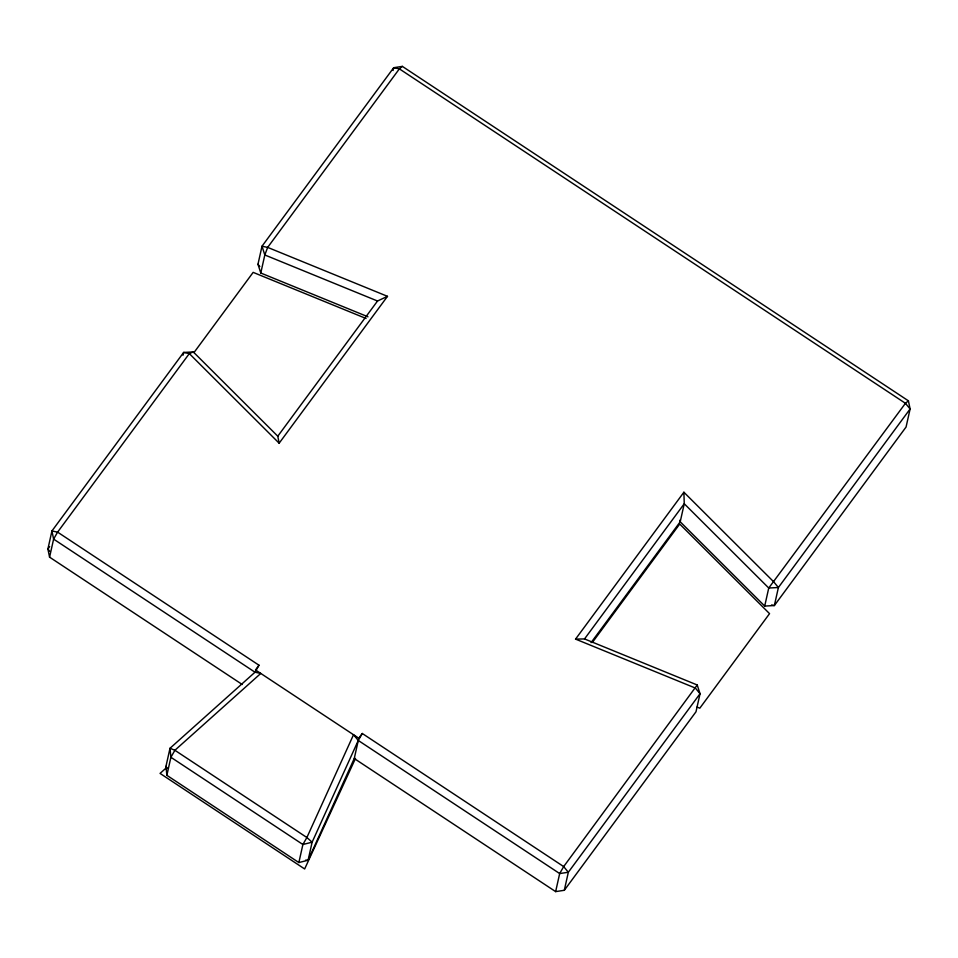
<?xml version="1.0" encoding="UTF-8"?>
<svg xmlns="http://www.w3.org/2000/svg" width="958" height="958" viewBox="0 0 958 958"><rect width="100%" height="100%" fill="white"/><g stroke="black" fill="none" stroke-linecap="round" stroke-linejoin="round"><path stroke-width="1.44" d="M242.266 684.503L49.576 557.161L53.612 539.115L57.6 532.133L189.313 353.598L193.288 351.933L277.784 436.213L279.149 443.207L387.487 296.333L267.665 247.392L262.001 246.23L257.965 264.276L260.78 273.018L367.992 316.811M183.014 355.214L183.637 352.448L193.288 351.933M260.78 273.018L264.815 254.972L267.665 247.392L399.366 68.856L402.36 66.389L908.423 400.839L910.1 408.982L906.064 427.029L774.363 605.552L764.712 606.067L680.216 521.787L679.905 520.182M354.256 758.52L555.64 891.611L564.298 890.293L568.334 872.247L563.675 866.583L362.28 733.481L358.28 740.462L354.256 758.52L308.093 860.236L298.86 862.547L166.872 775.321L165.974 766.316L170.009 748.27L255.008 672.217L258.995 665.223L57.6 532.133L51.936 530.971L47.9 549.018L49.576 557.161M166.872 775.321L170.895 757.275L174.895 750.282L260.78 673.438L255.008 672.217L53.612 539.115L51.936 530.971L183.637 352.448L189.313 353.598L279.149 443.207M393.079 70.473L393.702 67.707L402.36 66.389M298.86 862.547L302.896 844.501L306.883 837.52L353.526 734.726L358.28 740.462L559.676 873.564L568.334 872.247L700.035 693.724L697.22 684.982L584.524 638.938L575.554 639.106L683.892 492.232L773.729 581.841L778.399 587.505L774.363 605.552L771.525 604.977M555.64 891.611L559.676 873.564L563.675 866.583L697.22 684.982M764.712 606.067L768.747 588.02L905.442 403.306L908.423 400.839M358.28 740.462L312.128 842.19L308.093 860.236L305.59 860.176M49.672 546.623L47.9 549.018L49.768 551.293M193.995 352.556L253.151 272.371L366.088 318.499M277.784 436.213L377.524 301.016L387.487 296.333M258.995 665.223L255.511 669.953L358.795 738.211L362.28 733.481M355.49 758.413L304.656 868.966L160.058 773.405L166.68 767.49M584.524 638.938L684.251 503.74L683.892 492.232M591.074 642.626L680.216 521.787L684.251 503.74L768.747 588.02L778.399 587.505L910.1 408.982L905.442 403.306L399.366 68.856L393.702 67.707L262.001 246.23L264.815 254.972L377.524 301.016M592.343 642.495L679.713 524.038L769.549 613.647L699.807 708.19L697.053 707.064M564.298 890.293L695.999 711.77L700.035 693.724L695.376 688.06L575.554 639.106M257.965 264.276L259.822 266.54M165.974 766.316L167.267 768.496M312.128 842.19L302.896 844.501L170.895 757.275L170.009 748.27L174.895 750.282L306.883 837.52L312.128 842.19"/></g></svg>
